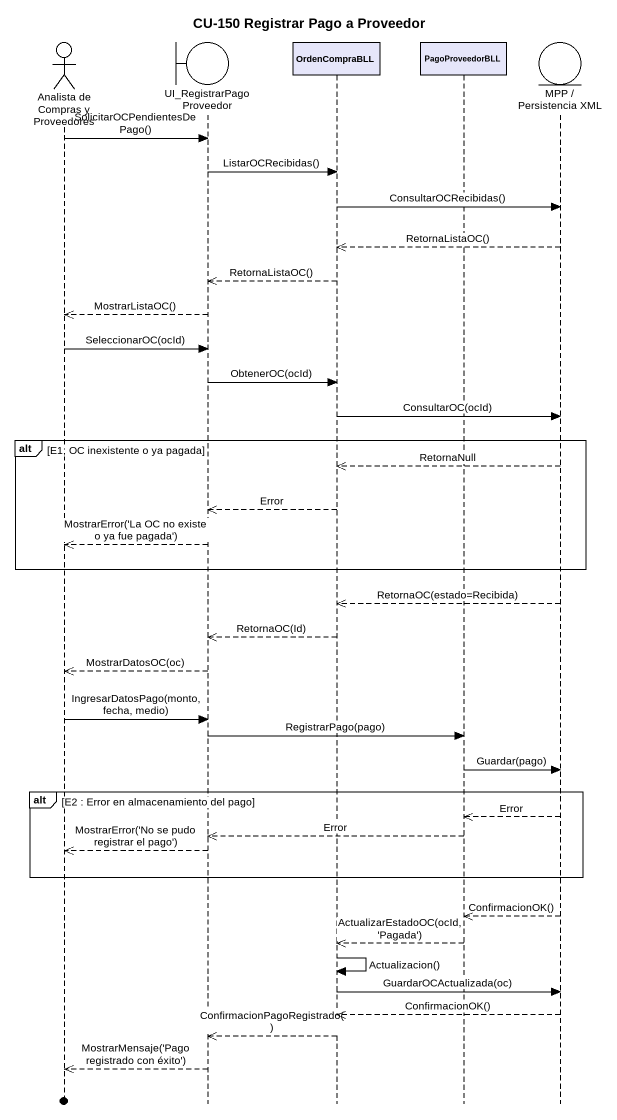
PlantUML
@startuml
title CU-150 Registrar Pago a Proveedor
hide footbox
actor "Analista de Compras y Proveedores" as Analista_de_Compras_y
boundary UI_RegistrarPagoProveedor
participant OrdenCompraBLL #E6E6FA
participant PagoProveedorBLL #E6E6FA
entity "MPP / Persistencia XML" as MPP_Persistencia_XML

Analista_de_Compras_y -> UI_RegistrarPagoProveedor : SolicitarOCPendientesDePago()
UI_RegistrarPagoProveedor -> OrdenCompraBLL : ListarOCRecibidas()
OrdenCompraBLL -> MPP_Persistencia_XML : ConsultarOCRecibidas()
MPP_Persistencia_XML -->> OrdenCompraBLL : RetornaListaOC()
OrdenCompraBLL -->> UI_RegistrarPagoProveedor : RetornaListaOC()
UI_RegistrarPagoProveedor -->> Analista_de_Compras_y : MostrarListaOC()
Analista_de_Compras_y -> UI_RegistrarPagoProveedor : SeleccionarOC(ocId)
UI_RegistrarPagoProveedor -> OrdenCompraBLL : ObtenerOC(ocId)
OrdenCompraBLL -> MPP_Persistencia_XML : ConsultarOC(ocId)
alt E1; OC inexistente o ya pagada
  MPP_Persistencia_XML -->> OrdenCompraBLL : RetornaNull
  OrdenCompraBLL -->> UI_RegistrarPagoProveedor : Error
  UI_RegistrarPagoProveedor -->> Analista_de_Compras_y : MostrarError('La OC no existe o ya fue pagada')
end
MPP_Persistencia_XML -->> OrdenCompraBLL : RetornaOC(estado=Recibida)
OrdenCompraBLL -->> UI_RegistrarPagoProveedor : RetornaOC(Id)
UI_RegistrarPagoProveedor -->> Analista_de_Compras_y : MostrarDatosOC(oc)
Analista_de_Compras_y -> UI_RegistrarPagoProveedor : IngresarDatosPago(monto, fecha, medio)
UI_RegistrarPagoProveedor -> PagoProveedorBLL : RegistrarPago(pago)
PagoProveedorBLL -> MPP_Persistencia_XML : Guardar(pago)
alt E2 : Error en almacenamiento del pago
  MPP_Persistencia_XML -->> PagoProveedorBLL : Error
  PagoProveedorBLL -->> UI_RegistrarPagoProveedor : Error
  UI_RegistrarPagoProveedor -->> Analista_de_Compras_y : MostrarError('No se pudo registrar el pago')
end
MPP_Persistencia_XML -->> PagoProveedorBLL : ConfirmacionOK()
PagoProveedorBLL -->> OrdenCompraBLL : ActualizarEstadoOC(ocId, 'Pagada')
OrdenCompraBLL -> OrdenCompraBLL : Actualizacion()
OrdenCompraBLL -> MPP_Persistencia_XML : GuardarOCActualizada(oc)
MPP_Persistencia_XML -->> OrdenCompraBLL : ConfirmacionOK()
OrdenCompraBLL -->> UI_RegistrarPagoProveedor : ConfirmacionPagoRegistrado()
UI_RegistrarPagoProveedor -->> Analista_de_Compras_y : MostrarMensaje('Pago registrado con éxito')
@enduml
